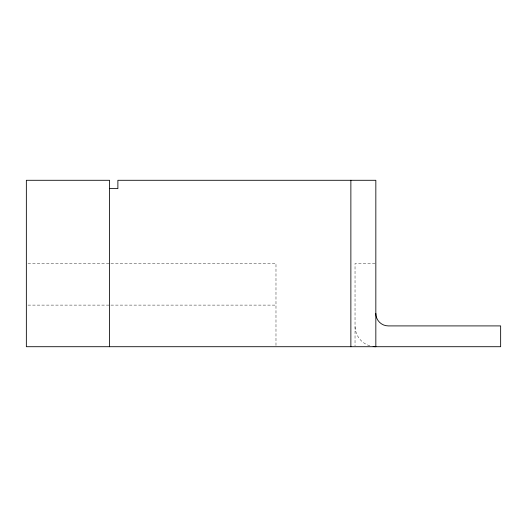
<?xml version="1.0" encoding="UTF-8"?>
<svg xmlns="http://www.w3.org/2000/svg" width="527" height="527" viewBox="0 0 527 527"><rect width="100%" height="100%" fill="white"/><g stroke="black" fill="none" stroke-linecap="round" stroke-linejoin="round"><path stroke-width="0.4" stroke-dasharray="2.63 1.98" d="M27.99 263.5L110.11 263.5M110.927 263.5L275.983 263.5L275.983 345.896M375.033 263.5L355.033 263.5L355.033 345.896M27.99 305.107L110.11 305.107M110.927 305.107L275.983 305.107M369.796 345.817A20.803 20.803 0 0 1 355.033 325.91"/><path stroke-width="0.79" d="M109.563 188.613L117.883 188.613L117.883 180.287L375.837 180.287L375.837 346.713A20.803 20.803 0 0 1 373.116 346.535M350.87 180.287L350.87 346.713M109.563 346.713L109.563 180.287L26.35 180.287L26.35 346.713L500.65 346.713L500.65 325.91L388.313 325.91A12.483 12.483 0 0 1 375.837 313.427"/></g></svg>
